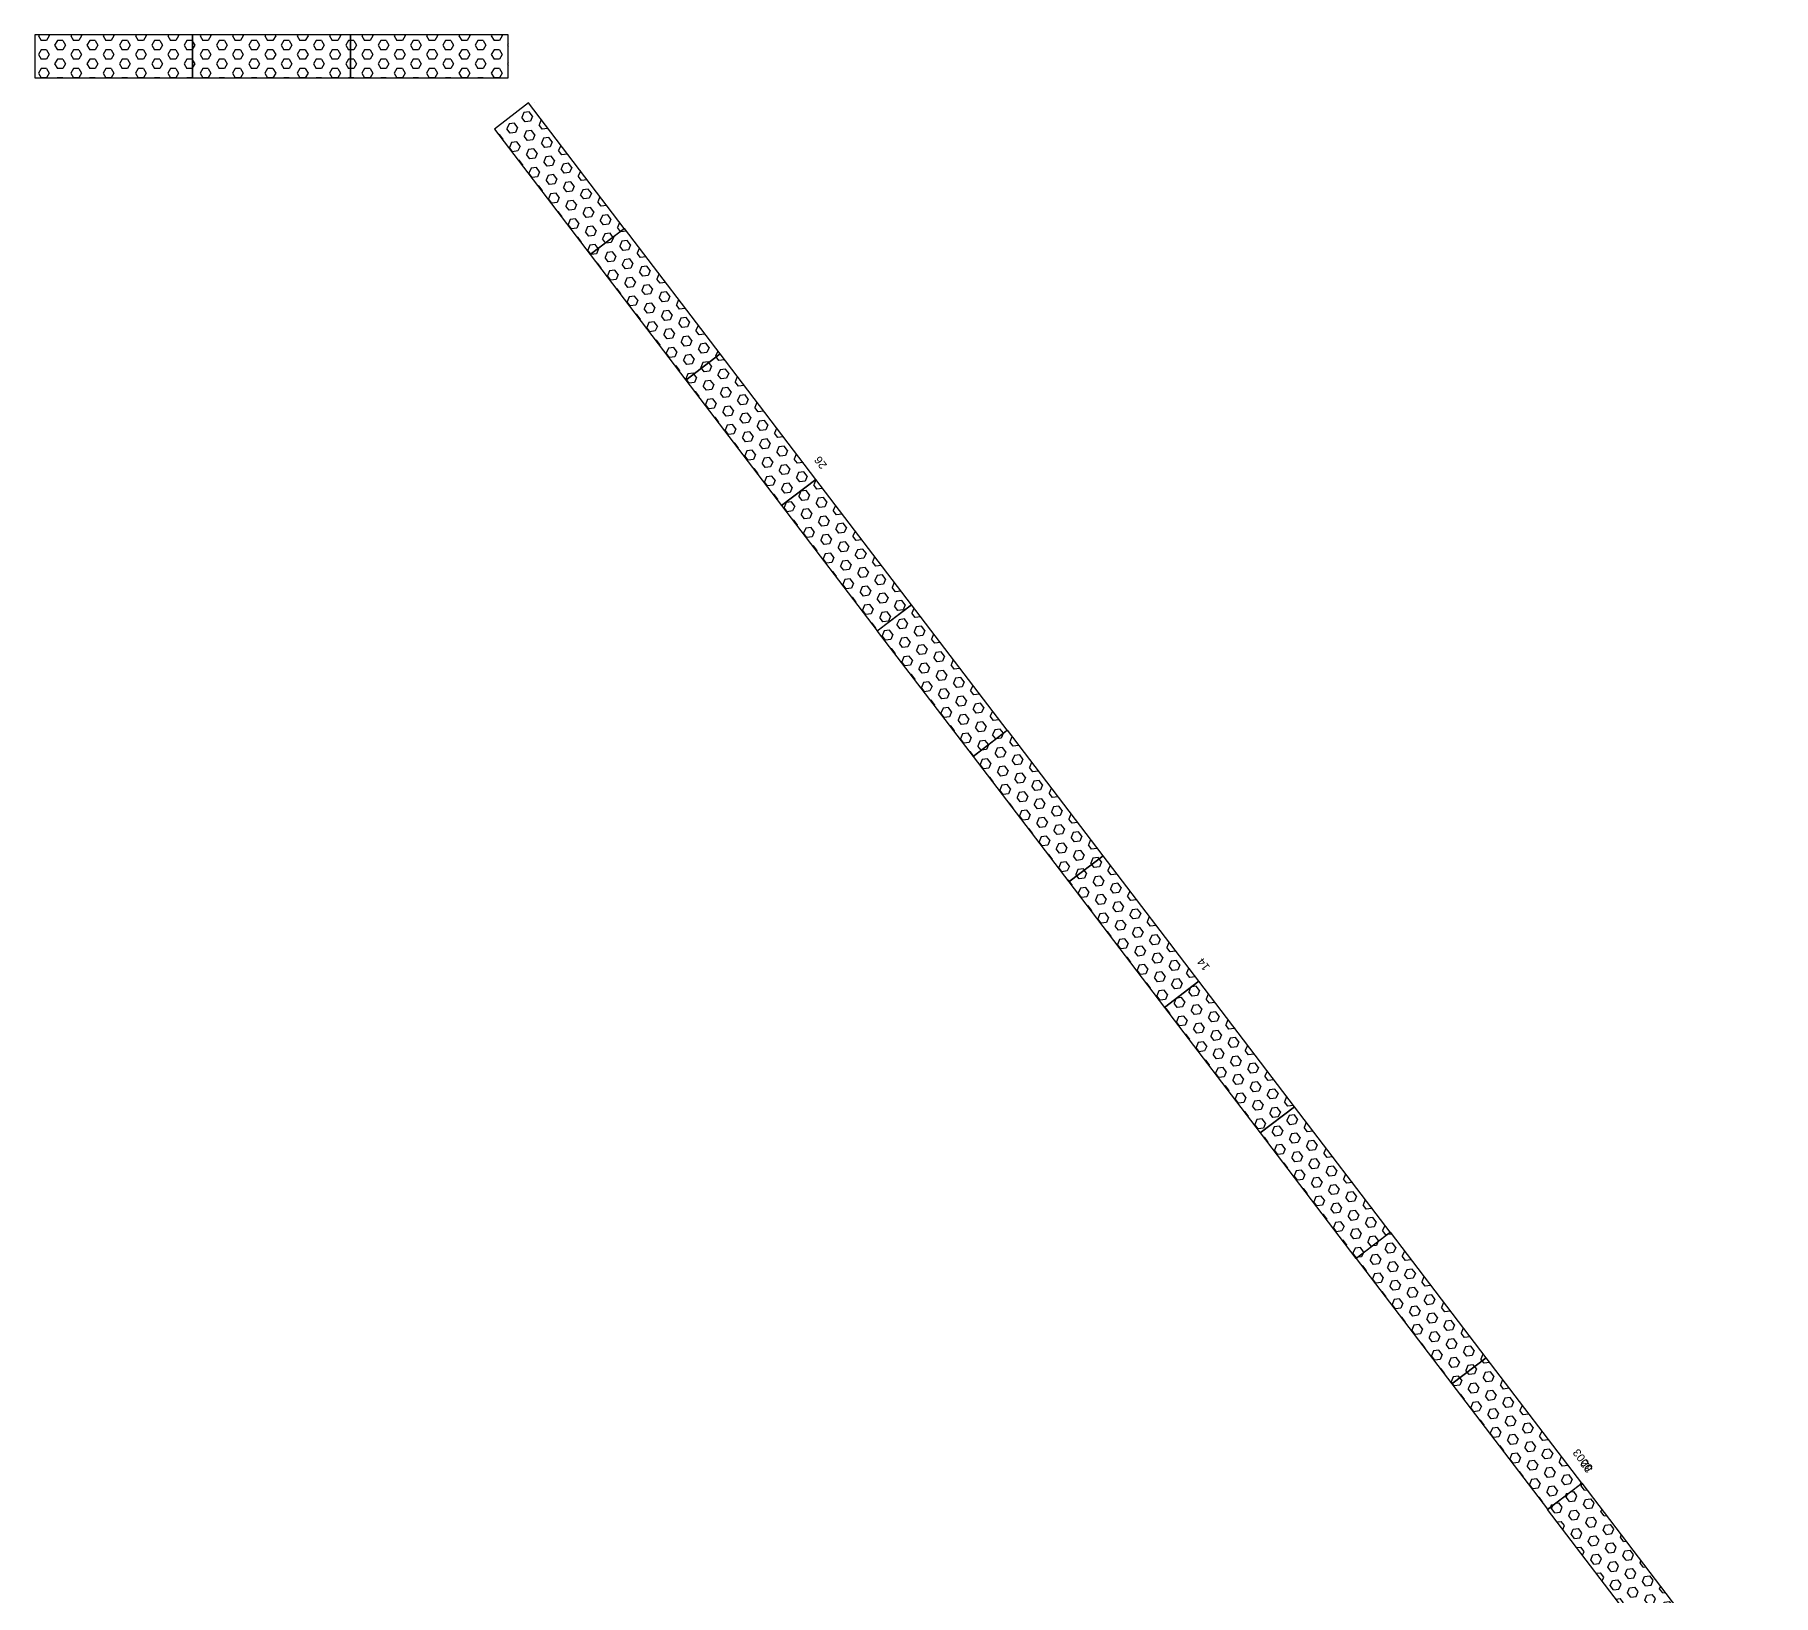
# Model space of a CAD drawing. Header units: millimetres. Extents: x 31568 to 240104, y 7702 to 61692.
# Drawn here: x 208835 to 228989, y 43390 to 61483 of the extents above; entities that cross this region are included whole.
import ezdxf

# ---------------------------------------------------------------- set-up
doc = ezdxf.new("R2010")
doc.units = ezdxf.units.MM
for name, color, linetype in [('게이트웨이', 140, 'Continuous'), ('노드', 2, 'Continuous'), ('발판500×1829', 131, 'Continuous')]:
    doc.layers.add(name, color=color, linetype=linetype)
doc.styles.get("Standard").update_dxf_attribs({"font": 'arial.ttf'})

# ---------------------------------------------------------------- blocks, each defined once
blk = doc.blocks.new('b500×1829')
at = {"layer": '발판500×1829', "linetype": 'ByBlock'}
h = blk.add_hatch(dxfattribs=at)
h.set_pattern_fill('HEX', color=256, scale=500, style=0)
h.set_pattern_definition([(0, (-371158.89, -112728.83), (0, 108.253175), [62.5, -125]), (120, (-371158.89, -112728.83), (-93.75, -54.126588), [62.5, -125]), (60, (-371096.39, -112728.83), (-93.75, 54.126588), [62.5, -125])])
h.paths.add_polyline_path([(0, -250), (1829, -250), (1829, 250), (0, 250)])
at = {"layer": '발판500×1829', "linetype": 'ByBlock', "ltscale": 2}
blk.add_lwpolyline([(0, -250), (1829, -250), (1829, 250), (0, 250)], close=True, dxfattribs=at)
blk = doc.blocks.new('518')
at = {"layer": '발판500×1829', "linetype": 'ByBlock', "ltscale": 2}
blk.add_blockref('b500×1829', (0, 0), dxfattribs=at)
blk = doc.blocks.new('발판500x1825')
at = {"layer": '발판500×1829'}
blk.add_blockref('518', (1, -305, 48), dxfattribs=at)
blk = doc.blocks.new('38x18x6')
for p in [(0, 0, 2609), (0, 0, 709)]:
    blk.add_blockref('발판500x1825', p)
blk = doc.blocks.new('A$Ce74f6398')
at = {"layer": '발판500×1829', "linetype": 'ByBlock', "ltscale": 2}
blk.add_blockref('b500×1829', (-1828, 305, 41), dxfattribs=at)
blk = doc.blocks.new('38x18x6_H333')
for p in [(3658, -305, 2616), (1829, -610, 2616)]:
    blk.add_blockref('A$Ce74f6398', p)
at = {"layer": '발판500×1829', "linetype": 'ByBlock', "ltscale": 2}
for p in [(1830, 0, 757), (1, -305, 757)]:
    blk.add_blockref('b500×1829', p, dxfattribs=at)
blk = doc.blocks.new('38x18x6_H')
blk.add_line((1797, -610, 728), (1797, -610, 698))
blk.add_blockref('A$Ce74f6398', (1829, -610, 2616))
at = {"layer": '발판500×1829', "linetype": 'ByBlock', "ltscale": 2}
blk.add_blockref('b500×1829', (1, -305, 757), dxfattribs=at)

msp = doc.modelspace()

# ---------------------------------------------------------------- block references
for name, p, rotation in [('38x18x6', (210665, 60928, 10460), 180), ('38x18x6', (210665, 60928, 14260), 180), ('38x18x6', (210665, 60928, 18060), 180), ('38x18x6', (210665, 60928, 21860), 180), ('38x18x6', (210665, 60928, 25660), 180), ('38x18x6', (210665, 60928, 29460), 180), ('38x18x6', (210665, 60928, 33260), 180), ('38x18x6', (210665, 60928, 37060), 180), ('38x18x6', (210665, 60928, 40860), 180), ('38x18x6', (212495, 60928, 10460), 180), ('38x18x6', (212495, 60928, 14260), 180), ('38x18x6', (212495, 60928, 18060), 180), ('38x18x6', (212495, 60928, 21860), 180), ('38x18x6', (212495, 60928, 25660), 180), ('38x18x6', (212495, 60928, 29460), 180), ('38x18x6', (212495, 60928, 33260), 180), ('38x18x6', (212495, 60928, 37060), 180), ('38x18x6', (212495, 60928, 40860), 180), ('38x18x6', (214325, 60928, 10460), 180), ('38x18x6', (214325, 60928, 14260), 180), ('38x18x6', (214325, 60928, 18060), 180), ('38x18x6', (214325, 60928, 21860), 180), ('38x18x6', (214325, 60928, 25660), 180), ('38x18x6', (214325, 60928, 29460), 180), ('38x18x6', (214325, 60928, 33260), 180), ('38x18x6', (214325, 60928, 37060), 180), ('38x18x6', (214325, 60928, 40860), 180), ('38x18x6_H', (215229, 58901, 11385), 127.3395246655426), ('38x18x6_H', (215229, 58901, 15185), 127.3395246655426), ('38x18x6_H', (215229, 58901, 18985), 127.3395246655426), ('38x18x6_H', (215229, 58901, 22785), 127.3395246655426), ('38x18x6_H', (215229, 58901, 26585), 127.3395246655426), ('38x18x6_H', (215229, 58901, 30385), 127.3395246655426), ('38x18x6_H', (215229, 58901, 34185), 127.3395246655426), ('38x18x6_H', (215229, 58901, 37985), 127.3395246655426), ('38x18x6_H', (215229, 58901, 41785), 127.3395246655426), ('38x18x6', (216339, 57446, 11385), 127.3395246655426), ('38x18x6', (216339, 57446, 15185), 127.3395246655426), ('38x18x6', (216339, 57446, 18985), 127.3395246655426), ('38x18x6', (216339, 57446, 22785), 127.3395246655426), ('38x18x6', (216339, 57446, 26585), 127.3395246655426), ('38x18x6', (216339, 57446, 30385), 127.3395246655426), ('38x18x6', (216339, 57446, 34185), 127.3395246655426), ('38x18x6', (216339, 57446, 37985), 127.3395246655426), ('38x18x6', (216339, 57446, 41785), 127.3395246655426), ('38x18x6', (217449, 55991, 11385), 127.3395246655426), ('38x18x6', (217449, 55991, 15185), 127.3395246655426), ('38x18x6', (217449, 55991, 18985), 127.3395246655426), ('38x18x6', (217449, 55991, 22785), 127.3395246655426), ('38x18x6', (217449, 55991, 26585), 127.3395246655426), ('38x18x6', (217449, 55991, 30385), 127.3395246655426), ('38x18x6', (217449, 55991, 34185), 127.3395246655426), ('38x18x6', (217449, 55991, 37985), 127.3395246655426), ('38x18x6', (217449, 55991, 41785), 127.3395246655426), ('38x18x6', (218559, 54536, 11385), 127.3395246655426), ('38x18x6', (218559, 54536, 15185), 127.3395246655426), ('38x18x6', (218559, 54536, 18985), 127.3395246655426), ('38x18x6', (218559, 54536, 22785), 127.3395246655426), ('38x18x6', (218559, 54536, 26585), 127.3395246655426), ('38x18x6', (218559, 54536, 30385), 127.3395246655426), ('38x18x6', (218559, 54536, 34185), 127.3395246655426), ('38x18x6', (218559, 54536, 37985), 127.3395246655426), ('38x18x6', (218559, 54536, 41785), 127.3395246655426), ('38x18x6', (219669, 53081, 11385), 127.3395246655426), ('38x18x6', (219669, 53081, 15185), 127.3395246655426), ('38x18x6', (219669, 53081, 18985), 127.3395246655426), ('38x18x6', (219669, 53081, 22785), 127.3395246655426), ('38x18x6', (219669, 53081, 26585), 127.3395246655426), ('38x18x6', (219669, 53081, 30385), 127.3395246655426), ('38x18x6', (219669, 53081, 34185), 127.3395246655426), ('38x18x6', (219669, 53081, 37985), 127.3395246655426), ('38x18x6', (219669, 53081, 41785), 127.3395246655426), ('38x18x6', (220779, 51627, 11385), 127.3395246655426), ('38x18x6', (220779, 51627, 15185), 127.3395246655426), ('38x18x6', (220779, 51627, 18985), 127.3395246655426), ('38x18x6', (220779, 51627, 22785), 127.3395246655426), ('38x18x6', (220779, 51627, 26585), 127.3395246655426), ('38x18x6', (220779, 51627, 30385), 127.3395246655426), ('38x18x6', (220779, 51627, 34185), 127.3395246655426), ('38x18x6', (220779, 51627, 37985), 127.3395246655426), ('38x18x6', (220779, 51627, 41785), 127.3395246655426), ('38x18x6', (221889, 50172, 11385), 127.3395246655426), ('38x18x6', (221889, 50172, 15185), 127.3395246655426), ('38x18x6', (221889, 50172, 18985), 127.3395246655426), ('38x18x6', (221889, 50172, 22785), 127.3395246655426), ('38x18x6', (221889, 50172, 26585), 127.3395246655426), ('38x18x6', (221889, 50172, 30385), 127.3395246655426), ('38x18x6', (221889, 50172, 34185), 127.3395246655426), ('38x18x6', (221889, 50172, 37985), 127.3395246655426), ('38x18x6', (221889, 50172, 41785), 127.3395246655426), ('38x18x6', (222999, 48717, 11385), 127.3395246655426), ('38x18x6', (222999, 48717, 15185), 127.3395246655426), ('38x18x6', (222999, 48717, 18985), 127.3395246655426), ('38x18x6', (222999, 48717, 22785), 127.3395246655426), ('38x18x6', (222999, 48717, 26585), 127.3395246655426), ('38x18x6', (222999, 48717, 30385), 127.3395246655426), ('38x18x6', (222999, 48717, 34185), 127.3395246655426), ('38x18x6', (222999, 48717, 37985), 127.3395246655426), ('38x18x6', (222999, 48717, 41785), 127.3395246655426), ('38x18x6', (224109, 47262, 11385), 127.3395246655426), ('38x18x6', (224109, 47262, 15185), 127.3395246655426), ('38x18x6', (224109, 47262, 18985), 127.3395246655426), ('38x18x6', (224109, 47262, 22785), 127.3395246655426), ('38x18x6', (224109, 47262, 26585), 127.3395246655426), ('38x18x6', (224109, 47262, 30385), 127.3395246655426), ('38x18x6', (224109, 47262, 34185), 127.3395246655426), ('38x18x6', (224109, 47262, 37985), 127.3395246655426), ('38x18x6', (224109, 47262, 41785), 127.3395246655426), ('38x18x6', (225219, 45807, 11385), 127.3395246655426), ('38x18x6', (225219, 45807, 15185), 127.3395246655426), ('38x18x6', (225219, 45807, 18985), 127.3395246655426), ('38x18x6', (225219, 45807, 22785), 127.3395246655426), ('38x18x6', (225219, 45807, 26585), 127.3395246655426), ('38x18x6', (225219, 45807, 30385), 127.3395246655426), ('38x18x6', (225219, 45807, 34185), 127.3395246655426), ('38x18x6', (225219, 45807, 37985), 127.3395246655426), ('38x18x6', (225219, 45807, 41785), 127.3395246655426), ('38x18x6', (226329, 44352, 11385), 127.3395246655426), ('38x18x6', (226329, 44352, 15185), 127.3395246655426), ('38x18x6', (226329, 44352, 18985), 127.3395246655426), ('38x18x6', (226329, 44352, 22785), 127.3395246655426), ('38x18x6', (226329, 44352, 26585), 127.3395246655426), ('38x18x6', (226329, 44352, 30385), 127.3395246655426), ('38x18x6', (226329, 44352, 34185), 127.3395246655426), ('38x18x6', (226329, 44352, 37985), 127.3395246655426), ('38x18x6', (226329, 44352, 41785), 127.3395246655426)]:
    msp.add_blockref(name, p, dxfattribs=dict(rotation=rotation))
at = {"xscale": -1, "rotation": 307.339524665531}
for p in [(228791, 41627, 11385), (228791, 41627, 15185), (228791, 41627, 18985), (228791, 41627, 22785), (228791, 41627, 26585), (228791, 41627, 30385), (228791, 41627, 34185), (228791, 41627, 37985), (228791, 41627, 41785)]:
    msp.add_blockref('38x18x6_H333', p, dxfattribs=at)

# ---------------------------------------------------------------- texts
at = {"layer": '게이트웨이'}
msp.add_text('0003', height=92.8, rotation=127.3395, dxfattribs=at).set_placement((226906, 44868, 21483))
at = {"layer": '노드'}
for s, p in [('26', (218025, 56493, 30533)), ('14', (222464, 50674, 13915)), ('32', (226904, 44854, 31008))]:
    msp.add_text(s, height=92.8, rotation=127.3395, dxfattribs=at).set_placement(p)

doc.saveas('drawing.dxf')
